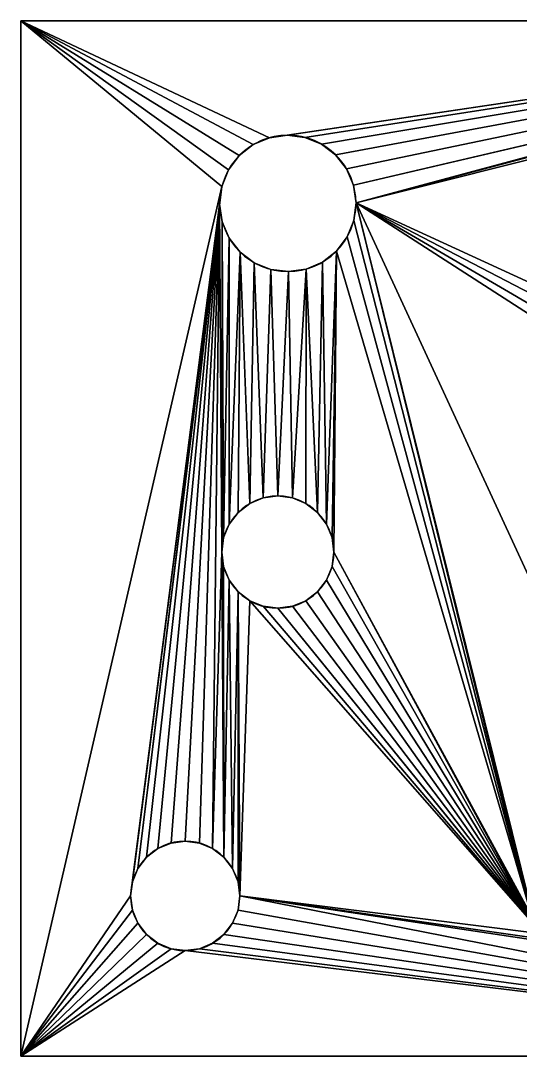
# Model space of a CAD drawing. Extents: x 2 to 699, y 2 to 699.
# Drawn here: x 2 to 338, y 2 to 699 of the extents above; entities that cross this region are included whole.
import ezdxf

# ---------------------------------------------------------------- set-up
doc = ezdxf.new("R2010")
doc.units = 0
doc.layers.get('0').update_dxf_attribs({"color": 13, "linetype": 'CONTINUOUS'})

msp = doc.modelspace()

# ---------------------------------------------------------------- linework, layer by layer
for p, q in [((2.26, 2.48), (2.26, 698.77)), ((2.26, 698.77), (698.55, 698.77)), ((2.26, 2.48, 100.15), (2.26, 698.77, 100.15)), ((2.26, 698.77, 100.15), (698.55, 698.77, 100.15)), ((2.26, 698.77), (2.26, 698.77, 100.15)), ((169.63, 620.13, 100.15), (169.63, 620.13)), ((181.49, 621.8, 100.15), (181.49, 621.8)), ((193.38, 620.35, 100.15), (193.38, 620.35)), ((158.61, 615.44, 100.15), (158.61, 615.44)), ((204.48, 615.87, 100.15), (204.48, 615.87)), ((149.18, 608.06, 100.15), (149.18, 608.06)), ((214.05, 608.67, 100.15), (214.05, 608.67)), ((221.43, 599.24, 100.15), (221.43, 599.24)), ((141.98, 598.49, 100.15), (141.98, 598.49)), ((137.5, 587.39, 100.15), (137.5, 587.39)), ((226.11, 588.22, 100.15), (226.11, 588.22)), ((136.05, 575.5, 100.15), (136.05, 575.5)), ((227.79, 576.36, 100.15), (227.79, 576.36)), ((226.34, 564.48, 100.15), (226.34, 564.48)), ((137.73, 563.65, 100.15), (137.73, 563.65)), ((142.41, 552.63, 100.15), (142.41, 552.63)), ((221.86, 553.37, 100.15), (221.86, 553.37)), ((149.79, 543.2, 100.15), (149.79, 543.2)), ((214.66, 543.8, 100.15), (214.66, 543.8)), ((205.23, 536.43, 100.15), (205.23, 536.43)), ((159.36, 536, 100.15), (159.36, 536)), ((170.46, 531.52, 100.15), (170.46, 531.52)), ((182.35, 530.07, 100.15), (182.35, 530.07)), ((194.21, 531.74, 100.15), (194.21, 531.74)), ((165.42, 377.97, 100.15), (165.42, 377.97)), ((175.19, 379.25, 100.15), (175.19, 379.25)), ((184.97, 377.97, 100.15), (184.97, 377.97)), ((156.31, 374.2, 100.15), (156.31, 374.2)), ((194.07, 374.2, 100.15), (194.07, 374.2)), ((148.49, 368.19, 100.15), (148.49, 368.19)), ((201.9, 368.19, 100.15), (201.9, 368.19)), ((142.49, 360.37, 100.15), (142.49, 360.37)), ((207.9, 360.37, 100.15), (207.9, 360.37)), ((138.72, 351.27, 100.15), (138.72, 351.27)), ((211.67, 351.27, 100.15), (211.67, 351.27)), ((137.43, 341.49, 100.15), (137.43, 341.49)), ((212.95, 341.49, 100.15), (212.95, 341.49)), ((138.72, 331.72, 100.15), (138.72, 331.72)), ((211.67, 331.72, 100.15), (211.67, 331.72)), ((142.49, 322.61, 100.15), (142.49, 322.61)), ((207.9, 322.61, 100.15), (207.9, 322.61)), ((148.49, 314.79, 100.15), (148.49, 314.79)), ((201.9, 314.79, 100.15), (201.9, 314.79)), ((156.31, 308.79, 100.15), (156.31, 308.79)), ((194.07, 308.79, 100.15), (194.07, 308.79)), ((165.42, 305.02, 100.15), (165.42, 305.02)), ((175.19, 303.73, 100.15), (175.19, 303.73)), ((184.97, 305.02, 100.15), (184.97, 305.02)), ((112.9, 147.11, 100.15), (112.9, 147.11)), ((94.5, 142.18, 100.15), (94.5, 142.18)), ((103.37, 145.86, 100.15), (103.37, 145.86)), ((122.42, 145.86, 100.15), (122.42, 145.86)), ((131.3, 142.18, 100.15), (131.3, 142.18)), ((86.88, 136.33, 100.15), (86.88, 136.33)), ((138.92, 136.33, 100.15), (138.92, 136.33)), ((81.03, 128.71, 100.15), (81.03, 128.71)), ((144.77, 128.71, 100.15), (144.77, 128.71)), ((77.35, 119.83, 100.15), (77.35, 119.83)), ((148.44, 119.83, 100.15), (148.44, 119.83)), ((76.1, 110.31, 100.15), (76.1, 110.31)), ((149.7, 110.31, 100.15), (149.7, 110.31)), ((77.35, 100.78, 100.15), (77.35, 100.78)), ((148.44, 100.78, 100.15), (148.44, 100.78)), ((81.03, 91.91, 100.15), (81.03, 91.91)), ((144.77, 91.91, 100.15), (144.77, 91.91)), ((86.88, 84.29, 100.15), (86.88, 84.29)), ((138.92, 84.29, 100.15), (138.92, 84.29)), ((94.5, 78.44, 100.15), (94.5, 78.44)), ((131.3, 78.44, 100.15), (131.3, 78.44)), ((103.37, 74.76, 100.15), (103.37, 74.76)), ((112.9, 73.51, 100.15), (112.9, 73.51)), ((122.42, 74.76, 100.15), (122.42, 74.76)), ((698.55, 2.48), (2.26, 2.48)), ((698.55, 2.48, 100.15), (2.26, 2.48, 100.15)), ((2.26, 2.48), (2.26, 2.48, 100.15))]:
    msp.add_line(p, q)
at = {"extrusion": (0, 0, -1)}
for centre, radius in [((-181.92, 575.93, -100.15), 45.87), ((-181.92, 575.93), 45.87), ((-175.19, 341.49, -100.15), 37.76), ((-175.19, 341.49), 37.76), ((-112.9, 110.31, -100.15), 36.8), ((-112.9, 110.31), 36.8)]:
    msp.add_circle(centre, radius, dxfattribs=at)

# ---------------------------------------------------------------- meshes
mesh = msp.add_polyface()
corners = [(131.3, 142.18), (137.43, 341.49), (138.92, 136.33), (136.05, 575.5), (138.72, 331.72), (142.49, 322.61), (144.77, 128.71), (148.49, 314.79), (148.44, 119.83), (149.7, 110.31), (156.31, 308.79), (137.73, 563.65), (138.72, 351.27), (142.41, 552.63), (142.49, 360.37), (149.79, 543.2), (148.49, 368.19), (156.31, 374.2), (159.36, 536), (165.42, 377.97), (170.46, 531.52), (175.19, 379.25), (182.35, 530.07), (184.97, 377.97), (194.21, 531.74), (194.07, 374.2), (201.9, 368.19), (205.23, 536.43), (207.9, 360.37), (214.66, 543.8), (211.67, 351.27), (212.95, 341.49), (2.26, 698.77), (137.5, 587.39), (2.26, 2.48), (141.98, 598.49), (149.18, 608.06), (158.61, 615.44), (169.63, 620.13), (698.55, 698.77), (76.1, 110.31), (77.35, 119.83), (81.03, 128.71), (86.88, 136.33), (94.5, 142.18), (103.37, 145.86), (112.9, 147.11), (122.42, 145.86), (181.49, 621.8), (193.38, 620.35), (204.48, 615.87), (214.05, 608.67), (221.43, 599.24), (226.11, 588.22), (572.71, 669.07), (227.79, 576.36), (560.23, 664.45), (549.37, 656.76), (372.64, 509.68), (367.91, 503.51), (364.93, 496.33), (363.92, 488.62), (353.37, 304.68), (345.22, 103.25), (346.11, 110.01), (348.72, 116.31), (352.87, 121.72), (354.74, 316.67), (359.18, 327.9), (378.81, 514.41), (385.99, 517.38), (393.7, 518.4), (401.4, 517.38), (408.59, 514.41), (414.75, 509.68), (419.49, 503.51), (540.86, 646.52), (422.46, 496.33), (423.48, 488.62), (535.3, 634.43), (431.77, 338.69), (439.27, 329.23), (444.08, 318.15), (445.85, 306.21), (533.06, 621.31), (528.74, 129.84), (529.16, 144.34), (532.77, 394.6), (585.96, 670.3), (599.08, 668.05), (611.17, 662.49), (621.41, 653.99), (629.1, 643.13), (633.72, 630.65), (634.95, 617.4), (635.92, 155.25), (639.27, 141.14), (112.9, 73.51), (698.55, 2.48), (103.37, 74.76), (94.5, 78.44), (86.88, 84.29), (81.03, 91.91), (77.35, 100.78), (122.42, 74.76), (131.3, 78.44), (138.92, 84.29), (144.77, 91.91), (148.44, 100.78), (364.58, 78.02), (358.28, 80.63), (352.87, 84.78), (165.42, 305.02), (175.19, 303.73), (348.72, 90.19), (184.97, 305.02), (194.07, 308.79), (201.9, 314.79), (207.9, 322.61), (211.67, 331.72), (346.11, 96.49), (221.86, 553.37), (226.34, 564.48), (371.34, 77.13), (378.1, 78.02), (384.4, 80.63), (389.81, 84.78), (393.96, 90.19), (396.57, 96.49), (397.46, 103.25), (561.26, 84.81), (548.92, 92.42), (538.97, 102.97), (400.38, 259.2), (412.32, 260.97), (423.4, 265.78), (432.85, 273.29), (440.04, 282.99), (532.09, 115.73), (444.48, 294.22), (575.16, 80.65), (589.65, 80.23), (603.76, 83.57), (616.53, 90.45), (627.07, 100.41), (634.69, 112.75), (638.85, 126.64), (534.21, 403.13), (534.29, 608.06), (537.8, 411), (538.91, 595.58), (543.31, 417.67), (546.6, 584.72), (550.35, 422.68), (556.84, 576.21), (558.46, 425.71), (568.93, 570.65), (567.07, 426.53), (575.59, 425.09), (582.05, 568.41), (583.46, 421.5), (595.3, 569.64), (590.13, 415.99), (595.15, 408.95), (598.17, 400.84), (607.78, 574.26), (598.99, 392.24), (606.75, 186.17), (619.09, 178.56), (618.64, 581.95), (627.14, 592.19), (629.04, 168.01), (632.71, 604.28), (533.32, 158.23), (533.6, 385.99), (540.94, 170.57), (536.62, 377.89), (541.63, 370.84), (551.48, 180.53), (548.3, 365.34), (556.17, 361.74), (564.25, 187.41), (564.7, 360.31), (578.36, 190.75), (573.31, 361.13), (581.41, 364.15), (592.85, 190.33), (588.46, 369.17), (593.96, 375.84), (597.56, 383.71), (358.28, 125.87), (355.14, 292.73), (359.95, 281.66), (364.58, 128.48), (367.45, 272.2), (371.34, 129.37), (377.15, 265.01), (378.1, 128.48), (388.38, 260.58), (384.4, 125.87), (389.81, 121.72), (393.96, 116.31), (396.57, 110.01), (366.37, 337.6), (364.93, 480.91), (367.91, 473.73), (375.82, 345.11), (372.64, 467.56), (378.81, 462.83), (386.9, 349.91), (385.99, 459.85), (393.7, 458.84), (398.84, 351.69), (401.4, 459.85), (410.84, 350.31), (408.59, 462.83), (414.75, 467.56), (422.07, 345.88), (419.49, 473.73), (422.46, 480.91)]
mesh.append_faces([[corners[k] for k in face] for face in [(0, 1, 2), (2, 5, 6), (6, 7, 8), (8, 7, 9), (11, 1, 3), (1, 11, 12), (12, 13, 14), (14, 15, 16), (16, 15, 17), (17, 18, 19), (19, 20, 21), (21, 22, 23), (23, 24, 25), (25, 24, 26), (26, 27, 28), (28, 29, 30), (30, 29, 31), (32, 33, 34), (33, 32, 35), (35, 32, 36), (36, 32, 37), (37, 32, 38), (40, 33, 41), (41, 33, 42), (42, 3, 43), (43, 3, 44), (44, 3, 45), (45, 3, 46), (46, 3, 47), (47, 3, 0), (38, 39, 48), (48, 39, 49), (49, 39, 50), (50, 39, 51), (51, 39, 52), (52, 39, 53), (53, 54, 55), (63, 62, 64), (64, 62, 65), (65, 62, 66), (62, 61, 67), (67, 61, 68), (58, 57, 69), (69, 57, 70), (70, 57, 71), (71, 57, 72), (72, 57, 73), (73, 57, 74), (74, 57, 75), (75, 76, 77), (77, 76, 78), (80, 79, 81), (81, 79, 82), (82, 79, 83), (85, 84, 86), (54, 39, 88), (88, 39, 89), (89, 39, 90), (90, 39, 91), (91, 39, 92), (92, 39, 93), (93, 39, 94), (95, 39, 96), (34, 97, 98), (97, 34, 99), (99, 34, 100), (100, 34, 101), (101, 34, 102), (102, 34, 103), (103, 34, 40), (109, 9, 110), (110, 9, 111), (111, 113, 114), (114, 31, 120), (120, 55, 63), (130, 129, 131), (131, 129, 132), (132, 137, 138), (138, 83, 85), (98, 96, 39), (147, 148, 149), (149, 150, 151), (151, 152, 153), (153, 154, 155), (155, 156, 157), (157, 156, 158), (158, 159, 160), (160, 161, 162), (162, 161, 163), (163, 161, 164), (164, 165, 166), (167, 165, 168), (168, 170, 171), (171, 172, 95), (173, 174, 175), (175, 177, 178), (178, 180, 181), (181, 182, 183), (183, 185, 186), (186, 188, 167), (190, 192, 193), (193, 194, 195), (195, 196, 197), (197, 198, 199), (199, 198, 200), (200, 133, 201), (201, 133, 202), (202, 133, 129), (203, 205, 206), (206, 208, 209), (209, 211, 212), (212, 213, 214), (214, 216, 217), (217, 219, 80)]], dxfattribs={"vtx0": -1, "vtx1": -1})
mesh.append_faces([[corners[k] for k in face] for face in [(1, 0, 3), (34, 33, 40), (53, 39, 54), (55, 57, 58), (55, 61, 62), (55, 62, 63), (78, 79, 80), (83, 84, 85), (86, 84, 87), (94, 39, 95), (98, 9, 109), (111, 9, 10), (120, 31, 29), (98, 129, 130), (132, 129, 133), (166, 165, 167)]], dxfattribs={"vtx0": -1, "vtx1": -1, "vtx2": -1})
mesh.append_faces([[corners[k] for k in face] for face in [(2, 1, 4), (2, 4, 5), (6, 5, 7), (9, 7, 10), (12, 11, 13), (14, 13, 15), (17, 15, 18), (19, 18, 20), (21, 20, 22), (23, 22, 24), (26, 24, 27), (28, 27, 29), (38, 32, 39), (42, 33, 3), (55, 54, 56), (55, 56, 57), (55, 58, 59), (55, 59, 60), (55, 60, 61), (75, 57, 76), (78, 76, 79), (83, 79, 84), (98, 97, 104), (98, 104, 105), (98, 105, 106), (98, 106, 107), (98, 107, 108), (98, 108, 9), (111, 10, 112), (111, 112, 113), (114, 113, 115), (114, 115, 116), (114, 116, 117), (114, 117, 118), (114, 118, 119), (114, 119, 31), (120, 29, 121), (120, 121, 122), (120, 122, 55), (98, 109, 123), (98, 123, 124), (98, 124, 125), (98, 125, 126), (98, 126, 127), (98, 127, 128), (98, 128, 129), (132, 133, 134), (132, 134, 135), (132, 135, 136), (132, 136, 137), (138, 137, 139), (138, 139, 83), (98, 130, 140), (98, 140, 141), (98, 141, 142), (98, 142, 143), (98, 143, 144), (98, 144, 145), (98, 145, 146), (98, 146, 96), (84, 147, 87), (147, 84, 148), (149, 148, 150), (151, 150, 152), (153, 152, 154), (155, 154, 156), (158, 156, 159), (160, 159, 161), (164, 161, 165), (168, 165, 169), (168, 169, 170), (171, 170, 172), (95, 172, 94), (87, 173, 86), (173, 87, 174), (175, 174, 176), (175, 176, 177), (178, 177, 179), (178, 179, 180), (181, 180, 182), (183, 182, 184), (183, 184, 185), (186, 185, 187), (186, 187, 188), (167, 188, 189), (167, 189, 166), (62, 190, 66), (190, 62, 191), (190, 191, 192), (193, 192, 194), (195, 194, 196), (197, 196, 198), (200, 198, 133), (61, 203, 68), (203, 61, 204), (203, 204, 205), (206, 205, 207), (206, 207, 208), (209, 208, 210), (209, 210, 211), (212, 211, 213), (214, 213, 215), (214, 215, 216), (217, 216, 218), (217, 218, 219), (80, 219, 78)]], dxfattribs={"vtx0": -1, "vtx2": -1})
mesh = msp.add_polyface()
corners = [(366.37, 337.6, 100.15), (363.92, 488.62, 100.15), (359.18, 327.9, 100.15), (364.93, 480.91, 100.15), (367.91, 473.73, 100.15), (375.82, 345.11, 100.15), (372.64, 467.56, 100.15), (378.81, 462.83, 100.15), (386.9, 349.91, 100.15), (385.99, 459.85, 100.15), (393.7, 458.84, 100.15), (398.84, 351.69, 100.15), (401.4, 459.85, 100.15), (410.84, 350.31, 100.15), (408.59, 462.83, 100.15), (414.75, 467.56, 100.15), (422.07, 345.88, 100.15), (419.49, 473.73, 100.15), (422.46, 480.91, 100.15), (431.77, 338.69, 100.15), (423.48, 488.62, 100.15), (533.32, 158.23, 100.15), (532.77, 394.6, 100.15), (529.16, 144.34, 100.15), (533.6, 385.99, 100.15), (540.94, 170.57, 100.15), (536.62, 377.89, 100.15), (541.63, 370.84, 100.15), (551.48, 180.53, 100.15), (548.3, 365.34, 100.15), (556.17, 361.74, 100.15), (564.25, 187.41, 100.15), (564.7, 360.31, 100.15), (578.36, 190.75, 100.15), (573.31, 361.13, 100.15), (581.41, 364.15, 100.15), (592.85, 190.33, 100.15), (588.46, 369.17, 100.15), (593.96, 375.84, 100.15), (606.75, 186.17, 100.15), (597.56, 383.71, 100.15), (598.99, 392.24, 100.15), (534.21, 403.13, 100.15), (533.06, 621.31, 100.15), (534.29, 608.06, 100.15), (537.8, 411, 100.15), (538.91, 595.58, 100.15), (543.31, 417.67, 100.15), (546.6, 584.72, 100.15), (550.35, 422.68, 100.15), (556.84, 576.21, 100.15), (558.46, 425.71, 100.15), (568.93, 570.65, 100.15), (567.07, 426.53, 100.15), (575.59, 425.09, 100.15), (582.05, 568.41, 100.15), (583.46, 421.5, 100.15), (595.3, 569.64, 100.15), (590.13, 415.99, 100.15), (595.15, 408.95, 100.15), (598.17, 400.84, 100.15), (607.78, 574.26, 100.15), (619.09, 178.56, 100.15), (618.64, 581.95, 100.15), (627.14, 592.19, 100.15), (629.04, 168.01, 100.15), (632.71, 604.28, 100.15), (635.92, 155.25, 100.15), (634.95, 617.4, 100.15), (2.26, 2.48, 100.15), (77.35, 100.78, 100.15), (76.1, 110.31, 100.15), (81.03, 91.91, 100.15), (86.88, 84.29, 100.15), (94.5, 78.44, 100.15), (103.37, 74.76, 100.15), (112.9, 73.51, 100.15), (698.55, 2.48, 100.15), (122.42, 74.76, 100.15), (131.3, 78.44, 100.15), (138.92, 84.29, 100.15), (144.77, 91.91, 100.15), (148.44, 100.78, 100.15), (149.7, 110.31, 100.15), (364.58, 78.02, 100.15), (358.28, 80.63, 100.15), (352.87, 84.78, 100.15), (156.31, 308.79, 100.15), (165.42, 305.02, 100.15), (175.19, 303.73, 100.15), (348.72, 90.19, 100.15), (184.97, 305.02, 100.15), (194.07, 308.79, 100.15), (201.9, 314.79, 100.15), (207.9, 322.61, 100.15), (211.67, 331.72, 100.15), (212.95, 341.49, 100.15), (346.11, 96.49, 100.15), (214.66, 543.8, 100.15), (221.86, 553.37, 100.15), (226.34, 564.48, 100.15), (227.79, 576.36, 100.15), (345.22, 103.25, 100.15), (371.34, 77.13, 100.15), (378.1, 78.02, 100.15), (384.4, 80.63, 100.15), (389.81, 84.78, 100.15), (393.96, 90.19, 100.15), (396.57, 96.49, 100.15), (397.46, 103.25, 100.15), (561.26, 84.81, 100.15), (548.92, 92.42, 100.15), (538.97, 102.97, 100.15), (400.38, 259.2, 100.15), (412.32, 260.97, 100.15), (423.4, 265.78, 100.15), (432.85, 273.29, 100.15), (440.04, 282.99, 100.15), (532.09, 115.73, 100.15), (444.48, 294.22, 100.15), (445.85, 306.21, 100.15), (528.74, 129.84, 100.15), (575.16, 80.65, 100.15), (589.65, 80.23, 100.15), (603.76, 83.57, 100.15), (616.53, 90.45, 100.15), (627.07, 100.41, 100.15), (634.69, 112.75, 100.15), (638.85, 126.64, 100.15), (639.27, 141.14, 100.15), (2.26, 698.77, 100.15), (169.63, 620.13, 100.15), (698.55, 698.77, 100.15), (158.61, 615.44, 100.15), (149.18, 608.06, 100.15), (141.98, 598.49, 100.15), (137.5, 587.39, 100.15), (77.35, 119.83, 100.15), (81.03, 128.71, 100.15), (136.05, 575.5, 100.15), (86.88, 136.33, 100.15), (94.5, 142.18, 100.15), (103.37, 145.86, 100.15), (112.9, 147.11, 100.15), (122.42, 145.86, 100.15), (131.3, 142.18, 100.15), (181.49, 621.8, 100.15), (193.38, 620.35, 100.15), (204.48, 615.87, 100.15), (214.05, 608.67, 100.15), (221.43, 599.24, 100.15), (226.11, 588.22, 100.15), (572.71, 669.07, 100.15), (560.23, 664.45, 100.15), (549.37, 656.76, 100.15), (372.64, 509.68, 100.15), (367.91, 503.51, 100.15), (364.93, 496.33, 100.15), (353.37, 304.68, 100.15), (346.11, 110.01, 100.15), (348.72, 116.31, 100.15), (352.87, 121.72, 100.15), (354.74, 316.67, 100.15), (378.81, 514.41, 100.15), (385.99, 517.38, 100.15), (393.7, 518.4, 100.15), (401.4, 517.38, 100.15), (408.59, 514.41, 100.15), (414.75, 509.68, 100.15), (419.49, 503.51, 100.15), (540.86, 646.52, 100.15), (422.46, 496.33, 100.15), (535.3, 634.43, 100.15), (439.27, 329.23, 100.15), (444.08, 318.15, 100.15), (585.96, 670.3, 100.15), (599.08, 668.05, 100.15), (611.17, 662.49, 100.15), (621.41, 653.99, 100.15), (629.1, 643.13, 100.15), (633.72, 630.65, 100.15), (358.28, 125.87, 100.15), (355.14, 292.73, 100.15), (359.95, 281.66, 100.15), (364.58, 128.48, 100.15), (367.45, 272.2, 100.15), (371.34, 129.37, 100.15), (377.15, 265.01, 100.15), (378.1, 128.48, 100.15), (388.38, 260.58, 100.15), (384.4, 125.87, 100.15), (389.81, 121.72, 100.15), (393.96, 116.31, 100.15), (396.57, 110.01, 100.15), (137.43, 341.49, 100.15), (137.73, 563.65, 100.15), (138.72, 351.27, 100.15), (142.41, 552.63, 100.15), (142.49, 360.37, 100.15), (149.79, 543.2, 100.15), (148.49, 368.19, 100.15), (156.31, 374.2, 100.15), (159.36, 536, 100.15), (165.42, 377.97, 100.15), (170.46, 531.52, 100.15), (175.19, 379.25, 100.15), (182.35, 530.07, 100.15), (184.97, 377.97, 100.15), (194.21, 531.74, 100.15), (194.07, 374.2, 100.15), (201.9, 368.19, 100.15), (205.23, 536.43, 100.15), (207.9, 360.37, 100.15), (211.67, 351.27, 100.15), (138.92, 136.33, 100.15), (138.72, 331.72, 100.15), (142.49, 322.61, 100.15), (144.77, 128.71, 100.15), (148.49, 314.79, 100.15), (148.44, 119.83, 100.15)]
mesh.append_faces([[corners[k] for k in face] for face in [(0, 1, 2), (1, 0, 3), (3, 0, 4), (4, 5, 6), (6, 5, 7), (7, 8, 9), (9, 8, 10), (10, 11, 12), (12, 13, 14), (14, 13, 15), (15, 16, 17), (17, 16, 18), (18, 19, 20), (21, 22, 23), (22, 21, 24), (24, 25, 26), (26, 25, 27), (27, 28, 29), (29, 28, 30), (30, 31, 32), (32, 33, 34), (34, 33, 35), (35, 36, 37), (37, 36, 38), (38, 39, 40), (40, 39, 41), (42, 43, 22), (43, 42, 44), (44, 45, 46), (46, 47, 48), (48, 49, 50), (50, 51, 52), (52, 54, 55), (55, 56, 57), (57, 60, 61), (61, 62, 63), (63, 62, 64), (64, 65, 66), (66, 67, 68), (70, 69, 72), (72, 69, 73), (73, 69, 74), (74, 69, 75), (75, 69, 76), (76, 77, 78), (78, 77, 79), (79, 77, 80), (80, 77, 81), (81, 77, 82), (82, 77, 83), (87, 86, 88), (88, 86, 89), (89, 90, 91), (91, 90, 92), (92, 90, 93), (93, 90, 94), (94, 90, 95), (95, 90, 96), (98, 97, 99), (99, 97, 100), (100, 97, 101), (84, 77, 103), (103, 77, 104), (104, 77, 105), (105, 77, 106), (106, 77, 107), (107, 77, 108), (108, 77, 109), (113, 112, 114), (114, 112, 115), (115, 112, 116), (116, 112, 117), (117, 118, 119), (119, 118, 120), (110, 77, 122), (122, 77, 123), (123, 77, 124), (124, 77, 125), (125, 77, 126), (126, 77, 127), (127, 77, 128), (128, 77, 129), (130, 131, 132), (131, 130, 133), (133, 130, 134), (134, 130, 135), (135, 130, 136), (136, 138, 139), (152, 101, 153), (153, 101, 154), (155, 101, 156), (156, 101, 157), (157, 101, 1), (154, 169, 170), (170, 20, 172), (172, 120, 43), (132, 129, 77), (181, 158, 161), (158, 181, 182), (182, 181, 183), (183, 184, 185), (185, 186, 187), (187, 188, 189), (189, 191, 113), (195, 196, 197), (197, 198, 199), (199, 201, 202), (202, 203, 204), (204, 205, 206), (206, 207, 208), (208, 210, 211), (211, 212, 98), (194, 214, 215), (215, 214, 216), (216, 217, 218), (218, 83, 87)]], dxfattribs={"vtx0": -1, "vtx1": -1})
mesh.append_faces([[corners[k] for k in face] for face in [(61, 41, 39), (83, 77, 84), (83, 86, 87), (96, 97, 98), (109, 77, 110), (109, 112, 113), (136, 69, 71), (132, 151, 152), (154, 101, 155), (1, 101, 158), (158, 101, 102), (172, 20, 19), (43, 120, 121), (43, 23, 22), (132, 68, 67), (145, 194, 139)]], dxfattribs={"vtx0": -1, "vtx1": -1, "vtx2": -1})
mesh.append_faces([[corners[k] for k in face] for face in [(4, 0, 5), (7, 5, 8), (10, 8, 11), (12, 11, 13), (15, 13, 16), (18, 16, 19), (24, 21, 25), (27, 25, 28), (30, 28, 31), (32, 31, 33), (35, 33, 36), (38, 36, 39), (44, 42, 45), (46, 45, 47), (48, 47, 49), (50, 49, 51), (52, 51, 53), (52, 53, 54), (55, 54, 56), (57, 56, 58), (57, 58, 59), (57, 59, 60), (61, 60, 41), (61, 39, 62), (64, 62, 65), (66, 65, 67), (69, 70, 71), (76, 69, 77), (83, 84, 85), (83, 85, 86), (89, 86, 90), (96, 90, 97), (101, 97, 102), (109, 110, 111), (109, 111, 112), (117, 112, 118), (120, 118, 121), (136, 130, 69), (136, 71, 137), (136, 137, 138), (139, 138, 140), (139, 140, 141), (139, 141, 142), (139, 142, 143), (139, 143, 144), (139, 144, 145), (132, 131, 146), (132, 146, 147), (132, 147, 148), (132, 148, 149), (132, 149, 150), (132, 150, 151), (152, 151, 101), (158, 102, 159), (158, 159, 160), (158, 160, 161), (1, 158, 162), (1, 162, 2), (154, 155, 163), (154, 163, 164), (154, 164, 165), (154, 165, 166), (154, 166, 167), (154, 167, 168), (154, 168, 169), (170, 169, 171), (170, 171, 20), (172, 19, 173), (172, 173, 174), (172, 174, 120), (43, 121, 23), (132, 152, 175), (132, 175, 176), (132, 176, 177), (132, 177, 178), (132, 178, 179), (132, 179, 180), (132, 180, 68), (132, 67, 129), (183, 181, 184), (185, 184, 186), (187, 186, 188), (189, 188, 190), (189, 190, 191), (113, 191, 192), (113, 192, 193), (113, 193, 109), (194, 195, 139), (195, 194, 196), (197, 196, 198), (199, 198, 200), (199, 200, 201), (202, 201, 203), (204, 203, 205), (206, 205, 207), (208, 207, 209), (208, 209, 210), (211, 210, 212), (98, 212, 213), (98, 213, 96), (194, 145, 214), (216, 214, 217), (218, 217, 219), (218, 219, 83)]], dxfattribs={"vtx0": -1, "vtx2": -1})
mesh = msp.add_polyface()
corners = [(2.26, 698.77, 100.15), (2.26, 2.48), (2.26, 2.48, 100.15), (2.26, 698.77)]
mesh.append_faces([[corners[k] for k in face] for face in [(0, 1, 2), (1, 0, 3)]], dxfattribs={"vtx0": -1})
mesh = msp.add_polyface()
corners = [(2.26, 698.77, 100.15), (698.55, 698.77), (2.26, 698.77), (698.55, 698.77, 100.15)]
mesh.append_faces([[corners[k] for k in face] for face in [(0, 1, 2), (1, 0, 3)]], dxfattribs={"vtx0": -1})
mesh = msp.add_polyface()
corners = [(169.63, 620.13, 100.15), (158.61, 615.44), (169.63, 620.13), (158.61, 615.44, 100.15)]
mesh.append_faces([[corners[k] for k in face] for face in [(0, 1, 2), (1, 0, 3)]], dxfattribs={"vtx0": -1})
mesh = msp.add_polyface()
corners = [(181.49, 621.8, 100.15), (169.63, 620.13), (181.49, 621.8), (169.63, 620.13, 100.15)]
mesh.append_faces([[corners[k] for k in face] for face in [(0, 1, 2), (1, 0, 3)]], dxfattribs={"vtx0": -1})
mesh = msp.add_polyface()
corners = [(193.38, 620.35, 100.15), (181.49, 621.8), (193.38, 620.35), (181.49, 621.8, 100.15)]
mesh.append_faces([[corners[k] for k in face] for face in [(0, 1, 2), (1, 0, 3)]], dxfattribs={"vtx0": -1})
mesh = msp.add_polyface()
corners = [(204.48, 615.87, 100.15), (193.38, 620.35), (204.48, 615.87), (193.38, 620.35, 100.15)]
mesh.append_faces([[corners[k] for k in face] for face in [(0, 1, 2), (1, 0, 3)]], dxfattribs={"vtx0": -1})
mesh = msp.add_polyface()
corners = [(158.61, 615.44, 100.15), (149.18, 608.06), (158.61, 615.44), (149.18, 608.06, 100.15)]
mesh.append_faces([[corners[k] for k in face] for face in [(0, 1, 2), (1, 0, 3)]], dxfattribs={"vtx0": -1})
mesh = msp.add_polyface()
corners = [(214.05, 608.67, 100.15), (204.48, 615.87), (214.05, 608.67), (204.48, 615.87, 100.15)]
mesh.append_faces([[corners[k] for k in face] for face in [(0, 1, 2), (1, 0, 3)]], dxfattribs={"vtx0": -1})
mesh = msp.add_polyface()
corners = [(149.18, 608.06), (141.98, 598.49, 100.15), (141.98, 598.49), (149.18, 608.06, 100.15)]
mesh.append_faces([[corners[k] for k in face] for face in [(0, 1, 2), (1, 0, 3)]], dxfattribs={"vtx0": -1})
mesh = msp.add_polyface()
corners = [(214.05, 608.67, 100.15), (221.43, 599.24), (221.43, 599.24, 100.15), (214.05, 608.67)]
mesh.append_faces([[corners[k] for k in face] for face in [(0, 1, 2), (1, 0, 3)]], dxfattribs={"vtx0": -1})
mesh = msp.add_polyface()
corners = [(221.43, 599.24, 100.15), (226.11, 588.22), (226.11, 588.22, 100.15), (221.43, 599.24)]
mesh.append_faces([[corners[k] for k in face] for face in [(0, 1, 2), (1, 0, 3)]], dxfattribs={"vtx0": -1})
mesh = msp.add_polyface()
corners = [(141.98, 598.49), (137.5, 587.39, 100.15), (137.5, 587.39), (141.98, 598.49, 100.15)]
mesh.append_faces([[corners[k] for k in face] for face in [(0, 1, 2), (1, 0, 3)]], dxfattribs={"vtx0": -1})
mesh = msp.add_polyface()
corners = [(137.5, 587.39), (136.05, 575.5, 100.15), (136.05, 575.5), (137.5, 587.39, 100.15)]
mesh.append_faces([[corners[k] for k in face] for face in [(0, 1, 2), (1, 0, 3)]], dxfattribs={"vtx0": -1})
mesh = msp.add_polyface()
corners = [(226.11, 588.22, 100.15), (227.79, 576.36), (227.79, 576.36, 100.15), (226.11, 588.22)]
mesh.append_faces([[corners[k] for k in face] for face in [(0, 1, 2), (1, 0, 3)]], dxfattribs={"vtx0": -1})
mesh = msp.add_polyface()
corners = [(136.05, 575.5), (137.73, 563.65, 100.15), (137.73, 563.65), (136.05, 575.5, 100.15)]
mesh.append_faces([[corners[k] for k in face] for face in [(0, 1, 2), (1, 0, 3)]], dxfattribs={"vtx0": -1})
mesh = msp.add_polyface()
corners = [(227.79, 576.36, 100.15), (226.34, 564.48), (226.34, 564.48, 100.15), (227.79, 576.36)]
mesh.append_faces([[corners[k] for k in face] for face in [(0, 1, 2), (1, 0, 3)]], dxfattribs={"vtx0": -1})
mesh = msp.add_polyface()
corners = [(226.34, 564.48, 100.15), (221.86, 553.37), (221.86, 553.37, 100.15), (226.34, 564.48)]
mesh.append_faces([[corners[k] for k in face] for face in [(0, 1, 2), (1, 0, 3)]], dxfattribs={"vtx0": -1})
mesh = msp.add_polyface()
corners = [(137.73, 563.65), (142.41, 552.63, 100.15), (142.41, 552.63), (137.73, 563.65, 100.15)]
mesh.append_faces([[corners[k] for k in face] for face in [(0, 1, 2), (1, 0, 3)]], dxfattribs={"vtx0": -1})
mesh = msp.add_polyface()
corners = [(142.41, 552.63), (149.79, 543.2, 100.15), (149.79, 543.2), (142.41, 552.63, 100.15)]
mesh.append_faces([[corners[k] for k in face] for face in [(0, 1, 2), (1, 0, 3)]], dxfattribs={"vtx0": -1})
mesh = msp.add_polyface()
corners = [(221.86, 553.37, 100.15), (214.66, 543.8), (214.66, 543.8, 100.15), (221.86, 553.37)]
mesh.append_faces([[corners[k] for k in face] for face in [(0, 1, 2), (1, 0, 3)]], dxfattribs={"vtx0": -1})
mesh = msp.add_polyface()
corners = [(149.79, 543.2, 100.15), (159.36, 536), (149.79, 543.2), (159.36, 536, 100.15)]
mesh.append_faces([[corners[k] for k in face] for face in [(0, 1, 2), (1, 0, 3)]], dxfattribs={"vtx0": -1})
mesh = msp.add_polyface()
corners = [(205.23, 536.43, 100.15), (214.66, 543.8), (205.23, 536.43), (214.66, 543.8, 100.15)]
mesh.append_faces([[corners[k] for k in face] for face in [(0, 1, 2), (1, 0, 3)]], dxfattribs={"vtx0": -1})
mesh = msp.add_polyface()
corners = [(194.21, 531.74, 100.15), (205.23, 536.43), (194.21, 531.74), (205.23, 536.43, 100.15)]
mesh.append_faces([[corners[k] for k in face] for face in [(0, 1, 2), (1, 0, 3)]], dxfattribs={"vtx0": -1})
mesh = msp.add_polyface()
corners = [(159.36, 536, 100.15), (170.46, 531.52), (159.36, 536), (170.46, 531.52, 100.15)]
mesh.append_faces([[corners[k] for k in face] for face in [(0, 1, 2), (1, 0, 3)]], dxfattribs={"vtx0": -1})
mesh = msp.add_polyface()
corners = [(170.46, 531.52, 100.15), (182.35, 530.07), (170.46, 531.52), (182.35, 530.07, 100.15)]
mesh.append_faces([[corners[k] for k in face] for face in [(0, 1, 2), (1, 0, 3)]], dxfattribs={"vtx0": -1})
mesh = msp.add_polyface()
corners = [(182.35, 530.07, 100.15), (194.21, 531.74), (182.35, 530.07), (194.21, 531.74, 100.15)]
mesh.append_faces([[corners[k] for k in face] for face in [(0, 1, 2), (1, 0, 3)]], dxfattribs={"vtx0": -1})
mesh = msp.add_polyface()
corners = [(165.42, 377.97, 100.15), (156.31, 374.2), (165.42, 377.97), (156.31, 374.2, 100.15)]
mesh.append_faces([[corners[k] for k in face] for face in [(0, 1, 2), (1, 0, 3)]], dxfattribs={"vtx0": -1})
mesh = msp.add_polyface()
corners = [(175.19, 379.25, 100.15), (165.42, 377.97), (175.19, 379.25), (165.42, 377.97, 100.15)]
mesh.append_faces([[corners[k] for k in face] for face in [(0, 1, 2), (1, 0, 3)]], dxfattribs={"vtx0": -1})
mesh = msp.add_polyface()
corners = [(184.97, 377.97, 100.15), (175.19, 379.25), (184.97, 377.97), (175.19, 379.25, 100.15)]
mesh.append_faces([[corners[k] for k in face] for face in [(0, 1, 2), (1, 0, 3)]], dxfattribs={"vtx0": -1})
mesh = msp.add_polyface()
corners = [(194.07, 374.2, 100.15), (184.97, 377.97), (194.07, 374.2), (184.97, 377.97, 100.15)]
mesh.append_faces([[corners[k] for k in face] for face in [(0, 1, 2), (1, 0, 3)]], dxfattribs={"vtx0": -1})
mesh = msp.add_polyface()
corners = [(156.31, 374.2, 100.15), (148.49, 368.19), (156.31, 374.2), (148.49, 368.19, 100.15)]
mesh.append_faces([[corners[k] for k in face] for face in [(0, 1, 2), (1, 0, 3)]], dxfattribs={"vtx0": -1})
mesh = msp.add_polyface()
corners = [(201.9, 368.19, 100.15), (194.07, 374.2), (201.9, 368.19), (194.07, 374.2, 100.15)]
mesh.append_faces([[corners[k] for k in face] for face in [(0, 1, 2), (1, 0, 3)]], dxfattribs={"vtx0": -1})
mesh = msp.add_polyface()
corners = [(148.49, 368.19), (142.49, 360.37, 100.15), (142.49, 360.37), (148.49, 368.19, 100.15)]
mesh.append_faces([[corners[k] for k in face] for face in [(0, 1, 2), (1, 0, 3)]], dxfattribs={"vtx0": -1})
mesh = msp.add_polyface()
corners = [(201.9, 368.19, 100.15), (207.9, 360.37), (207.9, 360.37, 100.15), (201.9, 368.19)]
mesh.append_faces([[corners[k] for k in face] for face in [(0, 1, 2), (1, 0, 3)]], dxfattribs={"vtx0": -1})
mesh = msp.add_polyface()
corners = [(142.49, 360.37), (138.72, 351.27, 100.15), (138.72, 351.27), (142.49, 360.37, 100.15)]
mesh.append_faces([[corners[k] for k in face] for face in [(0, 1, 2), (1, 0, 3)]], dxfattribs={"vtx0": -1})
mesh = msp.add_polyface()
corners = [(207.9, 360.37, 100.15), (211.67, 351.27), (211.67, 351.27, 100.15), (207.9, 360.37)]
mesh.append_faces([[corners[k] for k in face] for face in [(0, 1, 2), (1, 0, 3)]], dxfattribs={"vtx0": -1})
mesh = msp.add_polyface()
corners = [(138.72, 351.27), (137.43, 341.49, 100.15), (137.43, 341.49), (138.72, 351.27, 100.15)]
mesh.append_faces([[corners[k] for k in face] for face in [(0, 1, 2), (1, 0, 3)]], dxfattribs={"vtx0": -1})
mesh = msp.add_polyface()
corners = [(211.67, 351.27, 100.15), (212.95, 341.49), (212.95, 341.49, 100.15), (211.67, 351.27)]
mesh.append_faces([[corners[k] for k in face] for face in [(0, 1, 2), (1, 0, 3)]], dxfattribs={"vtx0": -1})
mesh = msp.add_polyface()
corners = [(137.43, 341.49), (138.72, 331.72, 100.15), (138.72, 331.72), (137.43, 341.49, 100.15)]
mesh.append_faces([[corners[k] for k in face] for face in [(0, 1, 2), (1, 0, 3)]], dxfattribs={"vtx0": -1})
mesh = msp.add_polyface()
corners = [(212.95, 341.49, 100.15), (211.67, 331.72), (211.67, 331.72, 100.15), (212.95, 341.49)]
mesh.append_faces([[corners[k] for k in face] for face in [(0, 1, 2), (1, 0, 3)]], dxfattribs={"vtx0": -1})
mesh = msp.add_polyface()
corners = [(138.72, 331.72), (142.49, 322.61, 100.15), (142.49, 322.61), (138.72, 331.72, 100.15)]
mesh.append_faces([[corners[k] for k in face] for face in [(0, 1, 2), (1, 0, 3)]], dxfattribs={"vtx0": -1})
mesh = msp.add_polyface()
corners = [(211.67, 331.72, 100.15), (207.9, 322.61), (207.9, 322.61, 100.15), (211.67, 331.72)]
mesh.append_faces([[corners[k] for k in face] for face in [(0, 1, 2), (1, 0, 3)]], dxfattribs={"vtx0": -1})
mesh = msp.add_polyface()
corners = [(142.49, 322.61), (148.49, 314.79, 100.15), (148.49, 314.79), (142.49, 322.61, 100.15)]
mesh.append_faces([[corners[k] for k in face] for face in [(0, 1, 2), (1, 0, 3)]], dxfattribs={"vtx0": -1})
mesh = msp.add_polyface()
corners = [(207.9, 322.61, 100.15), (201.9, 314.79), (201.9, 314.79, 100.15), (207.9, 322.61)]
mesh.append_faces([[corners[k] for k in face] for face in [(0, 1, 2), (1, 0, 3)]], dxfattribs={"vtx0": -1})
mesh = msp.add_polyface()
corners = [(148.49, 314.79, 100.15), (156.31, 308.79), (148.49, 314.79), (156.31, 308.79, 100.15)]
mesh.append_faces([[corners[k] for k in face] for face in [(0, 1, 2), (1, 0, 3)]], dxfattribs={"vtx0": -1})
mesh = msp.add_polyface()
corners = [(194.07, 308.79, 100.15), (201.9, 314.79), (194.07, 308.79), (201.9, 314.79, 100.15)]
mesh.append_faces([[corners[k] for k in face] for face in [(0, 1, 2), (1, 0, 3)]], dxfattribs={"vtx0": -1})
mesh = msp.add_polyface()
corners = [(156.31, 308.79, 100.15), (165.42, 305.02), (156.31, 308.79), (165.42, 305.02, 100.15)]
mesh.append_faces([[corners[k] for k in face] for face in [(0, 1, 2), (1, 0, 3)]], dxfattribs={"vtx0": -1})
mesh = msp.add_polyface()
corners = [(184.97, 305.02, 100.15), (194.07, 308.79), (184.97, 305.02), (194.07, 308.79, 100.15)]
mesh.append_faces([[corners[k] for k in face] for face in [(0, 1, 2), (1, 0, 3)]], dxfattribs={"vtx0": -1})
mesh = msp.add_polyface()
corners = [(165.42, 305.02, 100.15), (175.19, 303.73), (165.42, 305.02), (175.19, 303.73, 100.15)]
mesh.append_faces([[corners[k] for k in face] for face in [(0, 1, 2), (1, 0, 3)]], dxfattribs={"vtx0": -1})
mesh = msp.add_polyface()
corners = [(175.19, 303.73, 100.15), (184.97, 305.02), (175.19, 303.73), (184.97, 305.02, 100.15)]
mesh.append_faces([[corners[k] for k in face] for face in [(0, 1, 2), (1, 0, 3)]], dxfattribs={"vtx0": -1})
mesh = msp.add_polyface()
corners = [(112.9, 147.11, 100.15), (103.37, 145.86), (112.9, 147.11), (103.37, 145.86, 100.15)]
mesh.append_faces([[corners[k] for k in face] for face in [(0, 1, 2), (1, 0, 3)]], dxfattribs={"vtx0": -1})
mesh = msp.add_polyface()
corners = [(122.42, 145.86, 100.15), (112.9, 147.11), (122.42, 145.86), (112.9, 147.11, 100.15)]
mesh.append_faces([[corners[k] for k in face] for face in [(0, 1, 2), (1, 0, 3)]], dxfattribs={"vtx0": -1})
mesh = msp.add_polyface()
corners = [(94.5, 142.18, 100.15), (86.88, 136.33), (94.5, 142.18), (86.88, 136.33, 100.15)]
mesh.append_faces([[corners[k] for k in face] for face in [(0, 1, 2), (1, 0, 3)]], dxfattribs={"vtx0": -1})
mesh = msp.add_polyface()
corners = [(103.37, 145.86, 100.15), (94.5, 142.18), (103.37, 145.86), (94.5, 142.18, 100.15)]
mesh.append_faces([[corners[k] for k in face] for face in [(0, 1, 2), (1, 0, 3)]], dxfattribs={"vtx0": -1})
mesh = msp.add_polyface()
corners = [(131.3, 142.18, 100.15), (122.42, 145.86), (131.3, 142.18), (122.42, 145.86, 100.15)]
mesh.append_faces([[corners[k] for k in face] for face in [(0, 1, 2), (1, 0, 3)]], dxfattribs={"vtx0": -1})
mesh = msp.add_polyface()
corners = [(138.92, 136.33, 100.15), (131.3, 142.18), (138.92, 136.33), (131.3, 142.18, 100.15)]
mesh.append_faces([[corners[k] for k in face] for face in [(0, 1, 2), (1, 0, 3)]], dxfattribs={"vtx0": -1})
mesh = msp.add_polyface()
corners = [(86.88, 136.33), (81.03, 128.71, 100.15), (81.03, 128.71), (86.88, 136.33, 100.15)]
mesh.append_faces([[corners[k] for k in face] for face in [(0, 1, 2), (1, 0, 3)]], dxfattribs={"vtx0": -1})
mesh = msp.add_polyface()
corners = [(138.92, 136.33, 100.15), (144.77, 128.71), (144.77, 128.71, 100.15), (138.92, 136.33)]
mesh.append_faces([[corners[k] for k in face] for face in [(0, 1, 2), (1, 0, 3)]], dxfattribs={"vtx0": -1})
mesh = msp.add_polyface()
corners = [(81.03, 128.71), (77.35, 119.83, 100.15), (77.35, 119.83), (81.03, 128.71, 100.15)]
mesh.append_faces([[corners[k] for k in face] for face in [(0, 1, 2), (1, 0, 3)]], dxfattribs={"vtx0": -1})
mesh = msp.add_polyface()
corners = [(144.77, 128.71, 100.15), (148.44, 119.83), (148.44, 119.83, 100.15), (144.77, 128.71)]
mesh.append_faces([[corners[k] for k in face] for face in [(0, 1, 2), (1, 0, 3)]], dxfattribs={"vtx0": -1})
mesh = msp.add_polyface()
corners = [(77.35, 119.83), (76.1, 110.31, 100.15), (76.1, 110.31), (77.35, 119.83, 100.15)]
mesh.append_faces([[corners[k] for k in face] for face in [(0, 1, 2), (1, 0, 3)]], dxfattribs={"vtx0": -1})
mesh = msp.add_polyface()
corners = [(148.44, 119.83, 100.15), (149.7, 110.31), (149.7, 110.31, 100.15), (148.44, 119.83)]
mesh.append_faces([[corners[k] for k in face] for face in [(0, 1, 2), (1, 0, 3)]], dxfattribs={"vtx0": -1})
mesh = msp.add_polyface()
corners = [(76.1, 110.31), (77.35, 100.78, 100.15), (77.35, 100.78), (76.1, 110.31, 100.15)]
mesh.append_faces([[corners[k] for k in face] for face in [(0, 1, 2), (1, 0, 3)]], dxfattribs={"vtx0": -1})
mesh = msp.add_polyface()
corners = [(149.7, 110.31, 100.15), (148.44, 100.78), (148.44, 100.78, 100.15), (149.7, 110.31)]
mesh.append_faces([[corners[k] for k in face] for face in [(0, 1, 2), (1, 0, 3)]], dxfattribs={"vtx0": -1})
mesh = msp.add_polyface()
corners = [(77.35, 100.78), (81.03, 91.91, 100.15), (81.03, 91.91), (77.35, 100.78, 100.15)]
mesh.append_faces([[corners[k] for k in face] for face in [(0, 1, 2), (1, 0, 3)]], dxfattribs={"vtx0": -1})
mesh = msp.add_polyface()
corners = [(148.44, 100.78, 100.15), (144.77, 91.91), (144.77, 91.91, 100.15), (148.44, 100.78)]
mesh.append_faces([[corners[k] for k in face] for face in [(0, 1, 2), (1, 0, 3)]], dxfattribs={"vtx0": -1})
mesh = msp.add_polyface()
corners = [(81.03, 91.91), (86.88, 84.29, 100.15), (86.88, 84.29), (81.03, 91.91, 100.15)]
mesh.append_faces([[corners[k] for k in face] for face in [(0, 1, 2), (1, 0, 3)]], dxfattribs={"vtx0": -1})
mesh = msp.add_polyface()
corners = [(144.77, 91.91, 100.15), (138.92, 84.29), (138.92, 84.29, 100.15), (144.77, 91.91)]
mesh.append_faces([[corners[k] for k in face] for face in [(0, 1, 2), (1, 0, 3)]], dxfattribs={"vtx0": -1})
mesh = msp.add_polyface()
corners = [(86.88, 84.29, 100.15), (94.5, 78.44), (86.88, 84.29), (94.5, 78.44, 100.15)]
mesh.append_faces([[corners[k] for k in face] for face in [(0, 1, 2), (1, 0, 3)]], dxfattribs={"vtx0": -1})
mesh = msp.add_polyface()
corners = [(131.3, 78.44, 100.15), (138.92, 84.29), (131.3, 78.44), (138.92, 84.29, 100.15)]
mesh.append_faces([[corners[k] for k in face] for face in [(0, 1, 2), (1, 0, 3)]], dxfattribs={"vtx0": -1})
mesh = msp.add_polyface()
corners = [(94.5, 78.44, 100.15), (103.37, 74.76), (94.5, 78.44), (103.37, 74.76, 100.15)]
mesh.append_faces([[corners[k] for k in face] for face in [(0, 1, 2), (1, 0, 3)]], dxfattribs={"vtx0": -1})
mesh = msp.add_polyface()
corners = [(122.42, 74.76, 100.15), (131.3, 78.44), (122.42, 74.76), (131.3, 78.44, 100.15)]
mesh.append_faces([[corners[k] for k in face] for face in [(0, 1, 2), (1, 0, 3)]], dxfattribs={"vtx0": -1})
mesh = msp.add_polyface()
corners = [(103.37, 74.76, 100.15), (112.9, 73.51), (103.37, 74.76), (112.9, 73.51, 100.15)]
mesh.append_faces([[corners[k] for k in face] for face in [(0, 1, 2), (1, 0, 3)]], dxfattribs={"vtx0": -1})
mesh = msp.add_polyface()
corners = [(112.9, 73.51, 100.15), (122.42, 74.76), (112.9, 73.51), (122.42, 74.76, 100.15)]
mesh.append_faces([[corners[k] for k in face] for face in [(0, 1, 2), (1, 0, 3)]], dxfattribs={"vtx0": -1})
mesh = msp.add_polyface()
corners = [(698.55, 2.48, 100.15), (2.26, 2.48), (698.55, 2.48), (2.26, 2.48, 100.15)]
mesh.append_faces([[corners[k] for k in face] for face in [(0, 1, 2), (1, 0, 3)]], dxfattribs={"vtx0": -1})

doc.saveas('drawing.dxf')
